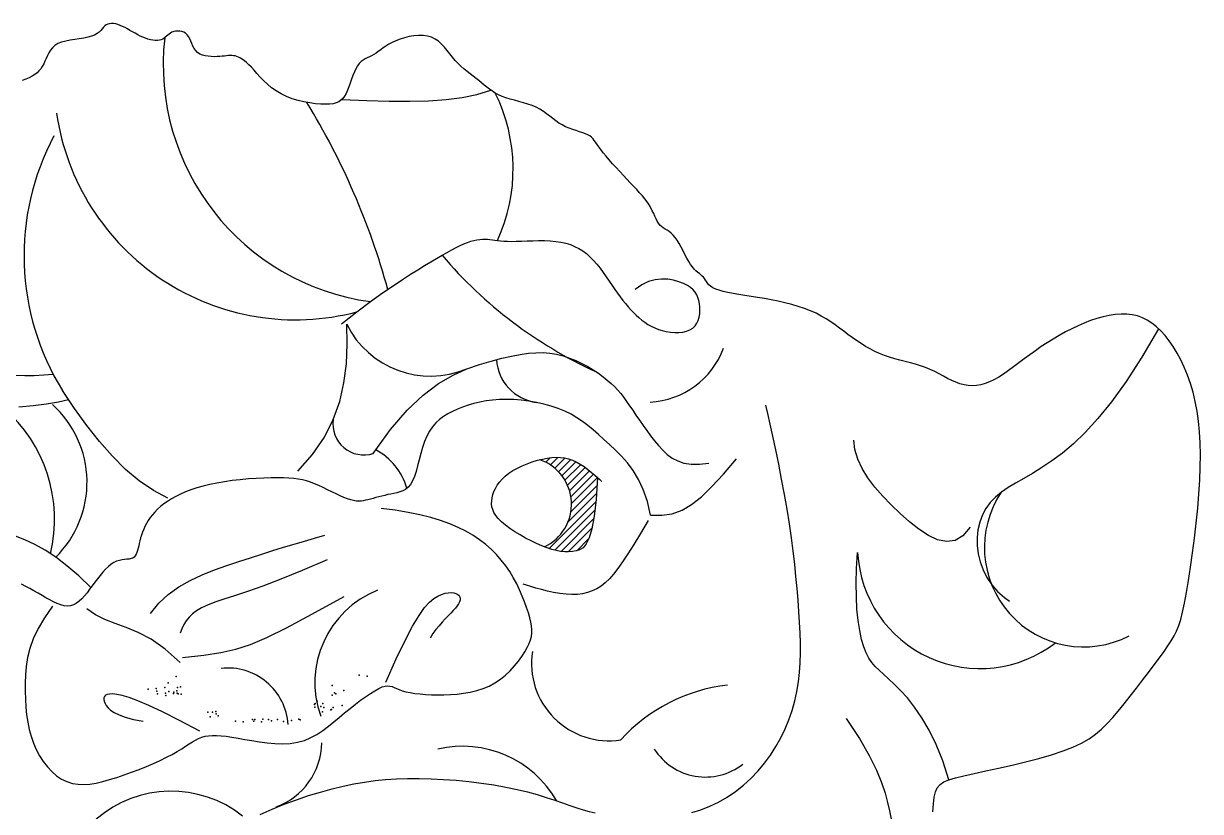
# Model space of a CAD drawing. Extents: x 477 to 1072, y 2734 to 3432.
# Drawn here: x 812.2 to 1026.4, y 3289 to 3432.4 of the extents above; entities that cross this region are included whole.
import ezdxf

# ---------------------------------------------------------------- set-up
doc = ezdxf.new("R2010")
doc.units = 0
doc.header["$LTSCALE"] = 10
doc.header["$MEASUREMENT"] = 0
for name, color, linetype in [('3', 3, 'CONTINUOUS'), ('4', 4, 'CONTINUOUS'), ('7', 7, 'CONTINUOUS'), ('BH', 3, 'CONTINUOUS')]:
    doc.layers.add(name, color=color, linetype=linetype)

msp = doc.modelspace()

# ---------------------------------------------------------------- hatches: boundary and pattern name
at = {"layer": 'BH'}
h = msp.add_hatch(dxfattribs=at)
h.set_pattern_fill('ANSI31', color=256, scale=7.7, style=0)
h.set_pattern_definition([(45, (25416.0957, 20674.3889), (-0.680590277, 0.680590277), [])])
h.paths.add_polyline_path([(907.01, 3337.14), (907.47, 3336.96), (908.34, 3336.68), (909.16, 3336.46), (909.95, 3336.31), (910.69, 3336.23), (911.4, 3336.22), (912.09, 3336.27), (912.76, 3336.39), (913.4, 3336.6), (914.02, 3336.99), (914.6, 3337.68), (915.14, 3338.79), (915.63, 3340.43), (916.05, 3342.73), (916.4, 3345.79), (916.67, 3349.75), (916.16, 3350.2), (915.57, 3350.7), (914.91, 3351.23), (914.21, 3351.74), (913.5, 3352.21), (912.79, 3352.6), (912.09, 3352.92), (911.38, 3353.15), (910.66, 3353.32), (909.92, 3353.41), (909.16, 3353.44), (908.36, 3353.39), (907.52, 3353.29), (906.63, 3353.12), (906.17, 3353, -0.671811)])

# ---------------------------------------------------------------- linework, layer by layer
at = {"layer": '3'}
for points in [[(933.81, 3288.8), (935.47, 3289.28), (937.1, 3289.91), (938.7, 3290.69), (940.26, 3291.59), (941.77, 3292.62), (943.21, 3293.76), (944.58, 3295), (945.87, 3296.34), (947.06, 3297.75), (948.15, 3299.23), (949.14, 3300.77), (950.03, 3302.37), (950.81, 3304), (951.49, 3305.68), (952.07, 3307.38), (952.55, 3309.09), (952.94, 3310.82), (953.22, 3312.54), (953.42, 3314.28), (953.54, 3316.04), (953.59, 3317.82), (953.59, 3319.63), (953.53, 3321.49), (953.43, 3323.4), (953.31, 3325.37), (953.16, 3327.41), (952.98, 3329.53), (952.78, 3331.72), (952.54, 3333.99), (952.26, 3336.35), (951.94, 3338.8), (951.57, 3341.34), (951.15, 3343.97), (950.68, 3346.7), (950.17, 3349.46), (949.64, 3352.19), (949.11, 3354.81), (948.59, 3357.27), (948.1, 3359.49), (947.66, 3361.4), (947.29, 3362.95)], [(835.34, 3324.99), (836.82, 3326.86), (838.54, 3328.46), (840.46, 3329.84), (842.53, 3331.02), (844.71, 3332.04), (846.94, 3332.93), (849.19, 3333.73), (851.4, 3334.46), (853.53, 3335.16), (855.59, 3335.82), (857.59, 3336.46), (859.53, 3337.06), (861.44, 3337.65), (863.31, 3338.2), (865.16, 3338.74), (867.01, 3339.25)], [(867.45, 3334.79), (862.94, 3332.83), (859.05, 3331.25), (855.74, 3329.99), (852.94, 3329), (850.6, 3328.22), (848.65, 3327.59), (847.04, 3327.05), (845.71, 3326.55), (844.6, 3326.04), (843.69, 3325.5), (842.94, 3324.93), (842.32, 3324.32), (841.82, 3323.68), (841.4, 3322.98), (841.03, 3322.23), (840.69, 3321.43)], [(841.14, 3316.97), (845, 3317.43), (848.12, 3317.9), (850.84, 3318.5), (853.51, 3319.37), (856.48, 3320.63), (860.08, 3322.42), (864.66, 3324.87), (870.57, 3328.11)], [(840.69, 3316.08), (837.95, 3318.53), (835.41, 3320.31), (833.06, 3321.57), (830.88, 3322.49), (828.87, 3323.21), (827.02, 3323.91), (825.31, 3324.75), (823.74, 3325.88)], [(855.25, 3288.42), (857.44, 3289.41), (859.66, 3290.31), (861.88, 3291.12), (864.08, 3291.85), (866.25, 3292.5), (868.35, 3293.07), (870.37, 3293.56), (872.34, 3293.98), (874.26, 3294.32), (876.18, 3294.59), (878.1, 3294.79), (880.06, 3294.93), (882.08, 3295), (884.18, 3295), (886.37, 3294.94), (888.64, 3294.82), (890.95, 3294.65), (893.27, 3294.41), (895.56, 3294.13), (897.81, 3293.8), (899.97, 3293.42), (902.02, 3292.99), (903.93, 3292.53), (905.7, 3292.04), (907.34, 3291.53), (908.88, 3291.03), (910.3, 3290.53), (911.63, 3290.07), (912.88, 3289.65), (914.06, 3289.28), (915.17, 3288.98), (916.25, 3288.74)]]:
    msp.add_lwpolyline(points, dxfattribs=at)
for centre, radius, start, end in [((881.18, 3424.95), 43.56, 173.5879, 262.322), ((870.12, 3405.89), 31.18, 335.3982, 26.3598), ((750.27, 3348.68), 133.01, 15.4037, 31.4301), ((861.68, 3422.38), 43.91, 188.2535, 284.7724), ((858.82, 3390.14), 46.52, 152.0441, 211.8092), ((813.22, 3414.02), 45.67, 207.753, 275.5159), ((950.2, 3442.82), 81.18, 220.3822, 245.3552), ((886.25, 3385.21), 17, 206.3887, 292.8954), ((925.5, 3378.5), 15.01, 272.7151, 339.7414), ((906.61, 3371.71), 8.34, 183.4072, 262.6461), ((804.62, 3348.87), 19.14, 314.6091, 47.8822), ((791.16, 3342.19), 26.69, 346.3118, 49.2618), ((874.1, 3359.48), 5.6, 171.4052, 288.1149), ((871.06, 3344.77), 11.3, 15.5718, 62.4023), ((1005.15, 3337.01), 18.08, 146.084, 297.1416), ((986.28, 3337.3), 22.32, 183.0696, 307.8713), ((883.34, 3312.41), 18.12, 111.6909, 199.6863), ((918.74, 3315.94), 14.1, 171.2968, 278.757), ((849.37, 3304.06), 11.02, 3.7813, 96.2872), ((943.85, 3281.18), 31, 96.5774, 137.8111), ((853.84, 3301.71), 12.67, 290.0673, 358.8065), ((892.04, 3281), 19.84, 30.1307, 102.9593), ((936.3, 3306.3), 11.06, 212.6287, 307.8245), ((839.1, 3271.76), 20.9, 51.6062, 130.7785)]:
    msp.add_arc(centre, radius, start, end, dxfattribs=at)
at = {"layer": '4'}
for points in [[(977.67, 3288.91), (977.78, 3290.39), (977.93, 3291.59), (978.16, 3292.55), (978.5, 3293.3), (978.99, 3293.88), (979.68, 3294.35), (980.61, 3294.74), (981.81, 3295.1), (983.33, 3295.47), (985.19, 3295.89), (987.32, 3296.36), (989.65, 3296.87), (992.09, 3297.42), (994.56, 3298.02), (996.99, 3298.64), (999.28, 3299.3), (1001.37, 3299.98), (1003.18, 3300.69), (1004.75, 3301.42), (1006.11, 3302.21), (1007.31, 3303.05), (1008.4, 3303.97), (1009.42, 3304.97), (1010.41, 3306.06), (1011.43, 3307.26), (1012.5, 3308.57), (1013.61, 3309.96), (1014.73, 3311.4), (1015.85, 3312.86), (1016.94, 3314.29), (1017.97, 3315.67), (1018.91, 3316.96), (1019.76, 3318.12), (1020.47, 3319.13), (1021.08, 3320.04), (1021.6, 3320.92), (1022.04, 3321.81), (1022.43, 3322.8), (1022.79, 3323.93), (1023.13, 3325.28), (1023.47, 3326.9), (1023.84, 3328.83), (1024.21, 3331.04), (1024.59, 3333.47), (1024.96, 3336.06), (1025.3, 3338.74), (1025.62, 3341.47), (1025.89, 3344.17), (1026.11, 3346.8), (1026.27, 3349.3), (1026.36, 3351.67), (1026.38, 3353.92), (1026.34, 3356.06), (1026.23, 3358.08), (1026.04, 3360.01), (1025.78, 3361.85), (1025.45, 3363.61), (1025.04, 3365.28), (1024.57, 3366.88), (1024.03, 3368.4), (1023.44, 3369.83), (1022.8, 3371.17), (1022.13, 3372.42), (1021.42, 3373.58), (1020.69, 3374.64), (1019.94, 3375.6), (1019.17, 3376.46), (1018.38, 3377.21), (1017.56, 3377.86), (1016.71, 3378.4), (1015.83, 3378.84), (1014.91, 3379.17), (1013.96, 3379.4), (1012.96, 3379.51), (1011.93, 3379.52), (1010.86, 3379.44), (1009.77, 3379.27), (1008.66, 3379.02), (1007.53, 3378.7), (1006.39, 3378.32), (1005.25, 3377.87), (1004.1, 3377.38), (1002.96, 3376.83), (1001.83, 3376.25), (1000.7, 3375.63), (999.59, 3374.97), (998.49, 3374.29), (997.41, 3373.58), (996.36, 3372.85), (995.33, 3372.1), (994.32, 3371.35), (993.34, 3370.61), (992.38, 3369.9), (991.45, 3369.22), (990.55, 3368.6), (989.67, 3368.04), (988.81, 3367.55), (987.98, 3367.16), (987.18, 3366.86), (986.39, 3366.65), (985.61, 3366.52), (984.85, 3366.48), (984.1, 3366.52), (983.36, 3366.64), (982.62, 3366.84), (981.88, 3367.11), (981.13, 3367.44), (980.38, 3367.81), (979.61, 3368.22), (978.83, 3368.63), (978.02, 3369.04), (977.19, 3369.44), (976.33, 3369.8), (975.44, 3370.11), (974.52, 3370.39), (973.59, 3370.64), (972.64, 3370.87), (971.69, 3371.11), (970.74, 3371.36), (969.8, 3371.64), (968.88, 3371.95), (967.98, 3372.31), (967.11, 3372.72), (966.26, 3373.16), (965.42, 3373.64), (964.61, 3374.15), (963.8, 3374.69), (963.01, 3375.24), (962.23, 3375.81), (961.46, 3376.38), (960.69, 3376.96), (959.9, 3377.53), (959.09, 3378.09), (958.25, 3378.64), (957.36, 3379.16), (956.42, 3379.66), (955.41, 3380.11), (954.33, 3380.53), (953.19, 3380.91), (952, 3381.25), (950.77, 3381.56), (949.53, 3381.84), (948.28, 3382.09), (947.03, 3382.32), (945.8, 3382.54), (944.61, 3382.73), (943.46, 3382.91), (942.37, 3383.09), (941.35, 3383.26), (940.4, 3383.44), (939.55, 3383.63), (938.8, 3383.84), (938.17, 3384.06), (937.66, 3384.31), (937.25, 3384.57), (936.93, 3384.85), (936.68, 3385.14), (936.47, 3385.42), (936.29, 3385.7), (936.11, 3385.97), (935.93, 3386.21), (935.71, 3386.44), (935.46, 3386.65), (935.19, 3386.87), (934.89, 3387.11), (934.58, 3387.38), (934.26, 3387.7), (933.93, 3388.09), (933.59, 3388.55), (933.25, 3389.09), (932.92, 3389.71), (932.58, 3390.37), (932.23, 3391.05), (931.88, 3391.72), (931.53, 3392.37), (931.17, 3392.96), (930.81, 3393.48), (930.43, 3393.9), (930.06, 3394.25), (929.68, 3394.53), (929.31, 3394.77), (928.96, 3394.99), (928.62, 3395.21), (928.31, 3395.45), (928.02, 3395.72), (927.77, 3396.05), (927.54, 3396.44), (927.32, 3396.86), (927.1, 3397.33), (926.88, 3397.82), (926.63, 3398.33), (926.36, 3398.86), (926.05, 3399.4), (925.69, 3399.94), (925.28, 3400.48), (924.82, 3401.03), (924.33, 3401.6), (923.8, 3402.18), (923.23, 3402.78), (922.63, 3403.41), (922.01, 3404.07), (921.36, 3404.75), (920.7, 3405.46), (920.04, 3406.18), (919.39, 3406.89), (918.78, 3407.59), (918.21, 3408.25), (917.69, 3408.88), (917.25, 3409.45), (916.88, 3409.95), (916.58, 3410.4), (916.32, 3410.79), (916.08, 3411.13), (915.84, 3411.43), (915.58, 3411.69), (915.28, 3411.93), (914.91, 3412.14), (914.47, 3412.33), (913.96, 3412.52), (913.39, 3412.71), (912.78, 3412.9), (912.15, 3413.11), (911.5, 3413.35), (910.86, 3413.62), (910.24, 3413.93), (909.65, 3414.29), (909.08, 3414.69), (908.53, 3415.11), (907.97, 3415.55), (907.39, 3415.98), (906.8, 3416.41), (906.16, 3416.8), (905.48, 3417.16), (904.75, 3417.48), (903.97, 3417.75), (903.17, 3417.99), (902.35, 3418.22), (901.54, 3418.43), (900.75, 3418.65), (899.99, 3418.88), (899.29, 3419.14), (898.65, 3419.42), (898.06, 3419.74), (897.52, 3420.08), (897.01, 3420.44), (896.52, 3420.82), (896.04, 3421.21), (895.56, 3421.6), (895.07, 3422.01), (894.55, 3422.41), (894.02, 3422.82), (893.47, 3423.24), (892.91, 3423.68), (892.36, 3424.14), (891.81, 3424.62), (891.28, 3425.13), (890.76, 3425.69), (890.26, 3426.28), (889.78, 3426.89), (889.3, 3427.5), (888.81, 3428.1), (888.29, 3428.65), (887.73, 3429.16), (887.12, 3429.58), (886.45, 3429.9), (885.71, 3430.11), (884.91, 3430.22), (884.07, 3430.23), (883.22, 3430.16), (882.36, 3430.02), (881.52, 3429.81), (880.73, 3429.56), (879.98, 3429.27), (879.31, 3428.96), (878.71, 3428.63), (878.16, 3428.29), (877.66, 3427.95), (877.2, 3427.62), (876.76, 3427.31), (876.35, 3427.02), (875.94, 3426.76), (875.54, 3426.54), (875.14, 3426.35), (874.74, 3426.16), (874.36, 3425.97), (873.99, 3425.74), (873.63, 3425.46), (873.29, 3425.12), (872.98, 3424.7), (872.69, 3424.18), (872.42, 3423.59), (872.16, 3422.94), (871.91, 3422.25), (871.67, 3421.56), (871.43, 3420.89), (871.18, 3420.25), (870.91, 3419.68), (870.63, 3419.18), (870.32, 3418.76), (869.97, 3418.42), (869.57, 3418.15), (869.09, 3417.95), (868.54, 3417.81), (867.89, 3417.73), (867.14, 3417.7), (866.28, 3417.73), (865.32, 3417.81), (864.3, 3417.94), (863.24, 3418.14), (862.16, 3418.4), (861.08, 3418.72), (860.04, 3419.12), (859.06, 3419.59), (858.16, 3420.12), (857.34, 3420.72), (856.58, 3421.35), (855.9, 3422.01), (855.27, 3422.66), (854.69, 3423.29), (854.16, 3423.89), (853.67, 3424.43), (853.22, 3424.9), (852.79, 3425.29), (852.4, 3425.63), (852.02, 3425.9), (851.67, 3426.12), (851.34, 3426.28), (851.02, 3426.41), (850.71, 3426.49), (850.41, 3426.54), (850.11, 3426.57), (849.81, 3426.57), (849.49, 3426.55), (849.15, 3426.52), (848.78, 3426.48), (848.37, 3426.44), (847.93, 3426.4), (847.43, 3426.38), (846.9, 3426.36), (846.36, 3426.38), (845.81, 3426.43), (845.27, 3426.52), (844.76, 3426.66), (844.29, 3426.85), (843.89, 3427.12), (843.55, 3427.46), (843.28, 3427.85), (843.04, 3428.29), (842.84, 3428.74), (842.65, 3429.19), (842.46, 3429.62), (842.25, 3430.01), (842, 3430.35), (841.71, 3430.62), (841.38, 3430.81), (841.02, 3430.94), (840.64, 3431.01), (840.26, 3431.03), (839.89, 3430.99), (839.54, 3430.92), (839.22, 3430.8), (838.93, 3430.65), (838.68, 3430.48), (838.45, 3430.29), (838.23, 3430.09), (838.01, 3429.9), (837.78, 3429.73), (837.53, 3429.57), (837.24, 3429.45), (836.92, 3429.37), (836.56, 3429.33), (836.17, 3429.34), (835.75, 3429.38), (835.31, 3429.45), (834.85, 3429.57), (834.39, 3429.72), (833.92, 3429.9), (833.45, 3430.12), (832.98, 3430.36), (832.51, 3430.62), (832.04, 3430.89), (831.58, 3431.16), (831.13, 3431.42), (830.68, 3431.66), (830.24, 3431.88), (829.8, 3432.06), (829.38, 3432.21), (828.98, 3432.32), (828.59, 3432.38), (828.22, 3432.4), (827.88, 3432.37), (827.56, 3432.28), (827.27, 3432.15), (827.02, 3431.95), (826.78, 3431.71), (826.53, 3431.44), (826.26, 3431.15), (825.95, 3430.85), (825.58, 3430.57), (825.13, 3430.31), (824.58, 3430.08), (823.92, 3429.9), (823.17, 3429.76), (822.36, 3429.63), (821.53, 3429.51), (820.69, 3429.37), (819.88, 3429.21), (819.13, 3429), (818.47, 3428.74), (817.92, 3428.4), (817.47, 3428), (817.11, 3427.55), (816.8, 3427.07), (816.54, 3426.56), (816.32, 3426.05), (816.1, 3425.54), (815.87, 3425.06), (815.62, 3424.6), (815.34, 3424.18), (815.02, 3423.79), (814.66, 3423.43), (814.24, 3423.1), (813.77, 3422.8), (813.24, 3422.53), (812.64, 3422.28), (811.96, 3422.05)], [(1018.77, 3376.83), (1015.7, 3371.64), (1012.84, 3367.24), (1010.19, 3363.55), (1007.72, 3360.49), (1005.43, 3357.96), (1003.28, 3355.89), (1001.26, 3354.19), (999.35, 3352.78), (997.54, 3351.57), (995.83, 3350.52), (994.23, 3349.59), (992.74, 3348.74), (991.38, 3347.92), (990.15, 3347.09), (989.06, 3346.21), (988.11, 3345.24), (987.32, 3344.14), (986.69, 3342.94), (986.22, 3341.63), (985.9, 3340.25), (985.75, 3338.82), (985.77, 3337.36), (985.95, 3335.88), (986.3, 3334.4), (986.82, 3332.95), (987.51, 3331.55), (988.39, 3330.23), (989.46, 3329), (990.72, 3327.9), (991.66, 3327.27)], [(875.84, 3354.16), (878.98, 3358.53), (882.01, 3362.03), (884.93, 3364.77), (887.72, 3366.86), (890.37, 3368.42), (892.86, 3369.55), (895.18, 3370.36), (897.31, 3370.97), (899.25, 3371.47), (901.01, 3371.87), (902.61, 3372.17), (904.09, 3372.38), (905.46, 3372.48), (906.76, 3372.49), (907.99, 3372.39), (909.2, 3372.19), (910.39, 3371.89), (911.57, 3371.5), (912.71, 3371.04), (913.82, 3370.52), (914.88, 3369.95), (915.88, 3369.35), (916.81, 3368.73), (917.67, 3368.11), (918.43, 3367.51), (919.12, 3366.9), (919.75, 3366.3), (920.33, 3365.67), (920.88, 3365.03), (921.42, 3364.34), (921.95, 3363.62), (922.49, 3362.84), (923.07, 3362.01), (923.66, 3361.12), (924.29, 3360.2), (924.94, 3359.26), (925.61, 3358.32), (926.31, 3357.37), (927.03, 3356.46), (927.77, 3355.57), (928.54, 3354.74), (929.35, 3353.98), (930.25, 3353.31), (931.25, 3352.78), (932.39, 3352.39), (933.69, 3352.18), (935.19, 3352.17), (936.91, 3352.38)], [(838.46, 3346.02), (835.83, 3347.39), (833.27, 3349.14), (830.79, 3351.24), (828.37, 3353.65), (826.02, 3356.33), (823.73, 3359.24), (821.48, 3362.35), (819.29, 3365.62)], [(926.32, 3342.9), (925.73, 3345.39), (924.98, 3347.55), (924.11, 3349.41), (923.13, 3351.02), (922.09, 3352.42), (921.01, 3353.64), (919.92, 3354.74), (918.85, 3355.75), (917.83, 3356.7), (916.85, 3357.59), (915.88, 3358.44), (914.91, 3359.24), (913.93, 3359.97), (912.91, 3360.65), (911.85, 3361.27), (910.71, 3361.83), (909.51, 3362.33), (908.23, 3362.77), (906.9, 3363.14), (905.54, 3363.44), (904.16, 3363.68), (902.78, 3363.85), (901.42, 3363.95), (900.09, 3363.99), (898.8, 3363.95), (897.56, 3363.86), (896.37, 3363.7), (895.24, 3363.49), (894.14, 3363.23), (893.1, 3362.92), (892.11, 3362.58), (891.17, 3362.21), (890.27, 3361.8), (889.43, 3361.36), (888.64, 3360.86), (887.9, 3360.31), (887.23, 3359.69), (886.62, 3358.99), (886.07, 3358.2), (885.59, 3357.3), (885.18, 3356.31), (884.82, 3355.23), (884.5, 3354.12), (884.21, 3353), (883.92, 3351.9), (883.64, 3350.87), (883.33, 3349.94), (882.99, 3349.14), (882.6, 3348.49), (882.18, 3347.99), (881.71, 3347.61), (881.21, 3347.33), (880.69, 3347.13), (880.16, 3346.98), (879.61, 3346.87), (879.05, 3346.76), (878.49, 3346.64), (877.94, 3346.51), (877.39, 3346.38), (876.86, 3346.24), (876.33, 3346.1), (875.83, 3345.97), (875.35, 3345.84), (874.89, 3345.72), (874.45, 3345.62), (874.03, 3345.53), (873.62, 3345.48), (873.2, 3345.46), (872.75, 3345.48), (872.27, 3345.55), (871.75, 3345.68), (871.17, 3345.87), (870.52, 3346.12), (869.82, 3346.43), (869.08, 3346.78), (868.3, 3347.16), (867.51, 3347.54), (866.71, 3347.93), (865.92, 3348.29), (865.15, 3348.62), (864.41, 3348.9), (863.69, 3349.13), (862.95, 3349.33), (862.2, 3349.48), (861.39, 3349.59), (860.51, 3349.67), (859.54, 3349.72), (858.46, 3349.73), (857.26, 3349.72), (855.95, 3349.67), (854.56, 3349.6), (853.12, 3349.5), (851.65, 3349.36), (850.19, 3349.2), (848.76, 3349), (847.38, 3348.76), (846.09, 3348.5), (844.87, 3348.2), (843.74, 3347.87), (842.67, 3347.51), (841.69, 3347.13), (840.77, 3346.73), (839.92, 3346.31), (839.13, 3345.87), (838.41, 3345.42), (837.75, 3344.95), (837.15, 3344.47), (836.6, 3343.98), (836.1, 3343.48), (835.65, 3342.98), (835.25, 3342.46), (834.9, 3341.93), (834.58, 3341.4), (834.31, 3340.86), (834.07, 3340.33), (833.86, 3339.8), (833.67, 3339.27), (833.52, 3338.76), (833.38, 3338.26), (833.26, 3337.77), (833.16, 3337.31), (833.05, 3336.88), (832.95, 3336.47), (832.83, 3336.1), (832.7, 3335.78), (832.53, 3335.5), (832.32, 3335.27), (832.07, 3335.1), (831.77, 3334.99), (831.41, 3334.92), (831.02, 3334.87), (830.59, 3334.83), (830.13, 3334.77), (829.65, 3334.67), (829.15, 3334.52), (828.65, 3334.28), (828.15, 3333.96), (827.65, 3333.55), (827.15, 3333.07), (826.66, 3332.53), (826.16, 3331.94), (825.67, 3331.33), (825.19, 3330.69), (824.71, 3330.05), (824.24, 3329.42), (823.77, 3328.8), (823.3, 3328.23), (822.83, 3327.7), (822.34, 3327.24), (821.84, 3326.87), (821.32, 3326.58), (820.77, 3326.41), (820.2, 3326.36), (819.61, 3326.42), (818.98, 3326.57), (818.34, 3326.81), (817.67, 3327.11), (816.99, 3327.47), (816.29, 3327.86), (815.57, 3328.27), (814.84, 3328.69), (814.1, 3329.11), (813.35, 3329.53), (812.6, 3329.93), (811.85, 3330.32)], [(926.32, 3342.9), (928.39, 3342.88), (930.27, 3343.18), (932.05, 3343.83), (933.79, 3344.85), (935.58, 3346.26), (937.49, 3348.1), (939.58, 3350.38), (941.93, 3353.15)], [(817.5, 3326.33), (816.01, 3324.23), (814.85, 3322.26), (813.98, 3320.4), (813.37, 3318.65), (812.95, 3316.98), (812.7, 3315.38), (812.57, 3313.84), (812.52, 3312.33), (812.51, 3310.85), (812.54, 3309.4), (812.62, 3307.98), (812.76, 3306.59), (812.96, 3305.24), (813.23, 3303.92), (813.58, 3302.65), (814.01, 3301.42), (814.52, 3300.23), (815.13, 3299.1), (815.8, 3298.05), (816.55, 3297.09), (817.36, 3296.23), (818.23, 3295.48), (819.14, 3294.87), (820.1, 3294.4), (821.1, 3294.09), (822.13, 3293.92), (823.19, 3293.89), (824.3, 3293.97), (825.45, 3294.15), (826.65, 3294.43), (827.88, 3294.77), (829.17, 3295.18), (830.5, 3295.63), (831.86, 3296.12), (833.22, 3296.64), (834.56, 3297.18), (835.86, 3297.73), (837.09, 3298.28), (838.24, 3298.83), (839.28, 3299.37), (840.19, 3299.89), (840.99, 3300.38), (841.7, 3300.84), (842.35, 3301.27), (842.94, 3301.65), (843.5, 3301.98), (844.06, 3302.27), (844.63, 3302.49), (845.24, 3302.66), (845.88, 3302.76), (846.59, 3302.81), (847.35, 3302.8), (848.19, 3302.75), (849.11, 3302.65), (850.13, 3302.5), (851.24, 3302.32), (852.46, 3302.1), (853.77, 3301.87), (855.14, 3301.64), (856.54, 3301.46), (857.96, 3301.34), (859.38, 3301.3), (860.75, 3301.37), (862.07, 3301.57), (863.32, 3301.92), (864.49, 3302.41), (865.6, 3303.01), (866.66, 3303.71), (867.69, 3304.47), (868.68, 3305.27), (869.66, 3306.1), (870.64, 3306.92), (871.62, 3307.72), (872.59, 3308.49), (873.54, 3309.21), (874.46, 3309.87), (875.32, 3310.45), (876.12, 3310.95), (876.85, 3311.34), (877.49, 3311.63), (878.02, 3311.79), (878.48, 3311.84), (878.89, 3311.81), (879.28, 3311.71), (879.67, 3311.55), (880.09, 3311.36), (880.57, 3311.16), (881.13, 3310.96), (881.8, 3310.77), (882.56, 3310.61), (883.42, 3310.47), (884.36, 3310.36), (885.37, 3310.28), (886.44, 3310.23), (887.55, 3310.2), (888.71, 3310.21), (889.89, 3310.26), (891.09, 3310.35), (892.3, 3310.5), (893.49, 3310.71), (894.68, 3310.99), (895.83, 3311.35), (896.94, 3311.81), (898, 3312.37), (899, 3313.03), (899.93, 3313.78), (900.79, 3314.6), (901.58, 3315.46), (902.28, 3316.33), (902.9, 3317.2), (903.44, 3318.04), (903.87, 3318.83), (904.22, 3319.55), (904.47, 3320.21), (904.63, 3320.84), (904.71, 3321.46), (904.71, 3322.08), (904.65, 3322.74), (904.51, 3323.46), (904.32, 3324.25), (904.07, 3325.13), (903.76, 3326.09), (903.4, 3327.12), (902.97, 3328.19), (902.49, 3329.3), (901.95, 3330.42), (901.34, 3331.54), (900.68, 3332.64), (899.95, 3333.71), (899.15, 3334.74), (898.28, 3335.73), (897.34, 3336.68), (896.31, 3337.58), (895.19, 3338.44), (893.99, 3339.24), (892.69, 3339.99), (891.28, 3340.69), (889.76, 3341.33), (888.1, 3341.92), (886.3, 3342.46), (884.33, 3342.95), (882.18, 3343.4), (879.83, 3343.8), (877.26, 3344.15)], [(925.88, 3341.92), (924.47, 3339.59), (923.24, 3337.58), (922.17, 3335.86), (921.22, 3334.41), (920.36, 3333.19), (919.57, 3332.17), (918.82, 3331.31), (918.07, 3330.6), (917.31, 3330), (916.52, 3329.5), (915.7, 3329.11), (914.84, 3328.81), (913.94, 3328.6), (912.99, 3328.49), (911.99, 3328.46), (910.93, 3328.52), (909.82, 3328.65), (908.68, 3328.85), (907.54, 3329.09), (906.45, 3329.36), (905.42, 3329.64), (904.51, 3329.9), (903.73, 3330.14), (903.13, 3330.34)], [(980.61, 3294.74), (979.51, 3298.16), (978.31, 3301.15), (977.03, 3303.77), (975.7, 3306.03), (974.37, 3307.98), (973.06, 3309.63), (971.81, 3311.02), (970.66, 3312.17), (969.63, 3313.14), (968.71, 3313.95), (967.91, 3314.68), (967.19, 3315.37), (966.57, 3316.09), (966.02, 3316.89), (965.53, 3317.82), (965.1, 3318.94), (964.7, 3320.3), (964.37, 3321.9), (964.09, 3323.73), (963.88, 3325.79), (963.76, 3328.06), (963.73, 3330.55), (963.81, 3333.23), (963.99, 3336.11)]]:
    msp.add_lwpolyline(points, dxfattribs=at)
msp.add_arc((903.35, 3344.9), 8.58, 295.2376, 70.8122, dxfattribs=at)
at = {"layer": '7'}
for points in [[(870.15, 3418.59), (874.65, 3418.39), (878.75, 3418.27), (882.5, 3418.24), (885.93, 3418.34), (889.09, 3418.56), (892, 3418.95), (894.71, 3419.5), (897.27, 3420.26)], [(870.05, 3377.76), (872.88, 3379.93), (875.36, 3381.78), (877.55, 3383.35), (879.47, 3384.68), (881.15, 3385.8), (882.65, 3386.76), (883.99, 3387.59), (885.2, 3388.34), (886.33, 3389.02), (887.38, 3389.65), (888.36, 3390.23), (889.27, 3390.75), (890.12, 3391.22), (890.91, 3391.64), (891.65, 3392), (892.34, 3392.31), (892.98, 3392.56), (893.59, 3392.76), (894.17, 3392.91), (894.71, 3393.02), (895.23, 3393.09), (895.72, 3393.13), (896.19, 3393.14), (896.64, 3393.12), (897.09, 3393.09), (897.53, 3393.03), (897.98, 3392.97), (898.47, 3392.91), (899.01, 3392.85), (899.6, 3392.8), (900.27, 3392.76), (901.03, 3392.75), (901.88, 3392.76), (902.82, 3392.79), (903.83, 3392.83), (904.87, 3392.86), (905.94, 3392.88), (907, 3392.88), (908.05, 3392.84), (909.05, 3392.75), (909.99, 3392.61), (910.88, 3392.41), (911.72, 3392.16), (912.5, 3391.84), (913.25, 3391.46), (913.96, 3391.02), (914.64, 3390.51), (915.29, 3389.93), (915.92, 3389.29), (916.53, 3388.59), (917.12, 3387.84), (917.69, 3387.07), (918.25, 3386.29), (918.79, 3385.51), (919.31, 3384.74), (919.82, 3383.99), (920.32, 3383.29), (920.8, 3382.63), (921.28, 3382), (921.75, 3381.41), (922.23, 3380.84), (922.7, 3380.31), (923.19, 3379.8), (923.68, 3379.32), (924.19, 3378.86), (924.72, 3378.42), (925.27, 3378.01), (925.84, 3377.63), (926.44, 3377.29), (927.07, 3376.98), (927.73, 3376.72), (928.44, 3376.5), (929.18, 3376.33), (929.94, 3376.21), (930.72, 3376.16), (931.47, 3376.16), (932.2, 3376.24), (932.88, 3376.39), (933.49, 3376.63), (934.01, 3376.94), (934.43, 3377.35), (934.76, 3377.83), (935, 3378.37), (935.16, 3378.95), (935.25, 3379.56), (935.28, 3380.18), (935.26, 3380.8), (935.2, 3381.4), (935.09, 3381.96), (934.94, 3382.5), (934.73, 3383), (934.44, 3383.47), (934.07, 3383.91), (933.6, 3384.32), (933.01, 3384.71), (932.3, 3385.07), (931.45, 3385.4), (930.49, 3385.67), (929.43, 3385.84), (928.31, 3385.88), (927.13, 3385.75), (925.93, 3385.42), (924.72, 3384.85), (923.53, 3383.99)], [(862.1, 3350.92), (864.81, 3353.97), (866.95, 3357.1), (868.57, 3360.32), (869.74, 3363.62), (870.51, 3367), (870.95, 3370.47), (871.1, 3374.02), (871.02, 3377.65)], [(811.38, 3362.64), (813.98, 3362.87), (816.4, 3363.16), (818.57, 3363.52), (820.39, 3363.99)], [(984.48, 3340.73), (983.17, 3339.15), (981.73, 3338.31), (980.18, 3338.1), (978.55, 3338.44), (976.87, 3339.21), (975.16, 3340.33), (973.45, 3341.7), (971.76, 3343.2), (970.12, 3344.77), (968.56, 3346.38), (967.13, 3348.03), (965.87, 3349.7), (964.82, 3351.4), (964.02, 3353.12), (963.51, 3354.84), (963.33, 3356.57)], [(916.67, 3349.75), (916.4, 3345.79), (916.05, 3342.73), (915.63, 3340.43), (915.14, 3338.79), (914.6, 3337.68), (914.02, 3336.99), (913.4, 3336.6), (912.76, 3336.39), (912.09, 3336.27), (911.4, 3336.22), (910.69, 3336.23), (909.95, 3336.31), (909.16, 3336.46), (908.34, 3336.68), (907.47, 3336.96), (906.55, 3337.32), (905.58, 3337.74), (904.57, 3338.22), (903.56, 3338.75), (902.56, 3339.32), (901.6, 3339.9), (900.71, 3340.5), (899.89, 3341.11), (899.19, 3341.7), (898.61, 3342.28), (898.16, 3342.83), (897.82, 3343.38), (897.58, 3343.92), (897.44, 3344.45), (897.38, 3344.99), (897.4, 3345.53), (897.48, 3346.08), (897.62, 3346.65), (897.82, 3347.22), (898.09, 3347.79), (898.42, 3348.37), (898.83, 3348.93), (899.31, 3349.49), (899.88, 3350.02), (900.53, 3350.54), (901.27, 3351.03), (902.08, 3351.48), (902.95, 3351.9), (903.85, 3352.27), (904.78, 3352.61), (905.71, 3352.89), (906.63, 3353.12), (907.52, 3353.29), (908.36, 3353.39), (909.16, 3353.44), (909.92, 3353.41), (910.66, 3353.32), (911.38, 3353.15), (912.09, 3352.92), (912.79, 3352.6), (913.5, 3352.21), (914.21, 3351.74), (914.91, 3351.23), (915.57, 3350.7), (916.16, 3350.2), (916.67, 3349.75), (917.06, 3349.38), (917.31, 3349.14), (917.4, 3349.05)], [(824.48, 3329.73), (822.24, 3331.88), (820.1, 3333.7), (818.06, 3335.24), (816.12, 3336.51), (814.25, 3337.55), (812.46, 3338.39), (810.73, 3339.06)], [(878.15, 3312.52), (880.02, 3316.73), (881.63, 3320.09), (883, 3322.7), (884.18, 3324.67), (885.2, 3326.09), (886.09, 3327.08), (886.88, 3327.75), (887.59, 3328.19), (888.27, 3328.49), (888.91, 3328.69), (889.5, 3328.79), (890.03, 3328.81), (890.5, 3328.75), (890.9, 3328.63), (891.22, 3328.47), (891.46, 3328.26), (891.61, 3328.02), (891.67, 3327.76), (891.65, 3327.46), (891.55, 3327.14), (891.38, 3326.79), (891.13, 3326.41), (890.81, 3325.99), (890.42, 3325.55), (889.97, 3325.07), (889.48, 3324.56), (888.94, 3324.01), (888.38, 3323.42), (887.82, 3322.78), (887.25, 3322.09), (886.7, 3321.34), (886.18, 3320.54)], [(844.26, 3303.6), (840.58, 3305.56), (837.52, 3307.09), (835.02, 3308.27), (833, 3309.13), (831.41, 3309.72), (830.16, 3310.09), (829.21, 3310.29), (828.46, 3310.36), (827.88, 3310.35), (827.44, 3310.27), (827.12, 3310.13), (826.92, 3309.93), (826.83, 3309.67), (826.82, 3309.37), (826.9, 3309.03), (827.05, 3308.65), (827.27, 3308.25), (827.59, 3307.83), (828.05, 3307.4), (828.7, 3306.97), (829.58, 3306.54), (830.73, 3306.13), (832.19, 3305.74), (834, 3305.39)], [(961.93, 3305.89), (964.31, 3302.24), (966.12, 3299.14), (967.43, 3296.5), (968.36, 3294.25), (969, 3292.32), (969.44, 3290.62), (969.78, 3289.07), (970.11, 3287.6), (970.53, 3286.15), (971.03, 3284.75), (971.64, 3283.44), (972.35, 3282.27), (973.17, 3281.27), (974.11, 3280.51), (975.17, 3280.02), (976.36, 3279.84)]]:
    msp.add_lwpolyline(points, dxfattribs=at)
for p in [(840, 3313.53), (873.29, 3313.78), (874.73, 3313.63), (834.91, 3311.22), (836.35, 3311.37), (837.89, 3311.52), (838.53, 3312.38), (840.2, 3311.55), (840.75, 3311.64), (868.39, 3311.89), (836.44, 3310.89), (836.58, 3310.39), (838.02, 3310.53), (838.11, 3310.06), (838.67, 3310.8), (838.67, 3310.8), (839.48, 3310.45), (839.56, 3310.68), (840.1, 3310.95), (840.1, 3310.95), (840.19, 3310.48), (840.19, 3310.48), (840.34, 3310.39), (840.91, 3310.3), (868.39, 3310.17), (868.81, 3310.58), (869.02, 3310.38), (870.48, 3311), (845.76, 3307.05), (846.6, 3307.05), (847.2, 3307.2), (865.15, 3308.45), (865.24, 3307.97), (865.25, 3308.63), (865.66, 3309.05), (866.3, 3308.08), (866.61, 3307.11), (866.7, 3308.6), (866.87, 3307.87), (868.12, 3307.45), (868.28, 3307.53), (868.54, 3307.87), (870.21, 3308.29), (846.18, 3306.21), (847.29, 3306.72), (847.62, 3306.36), (850.75, 3305.44), (852.19, 3305.29), (853.86, 3305.71), (854.09, 3305.44), (854.27, 3305.71), (855.53, 3305.29), (855.78, 3305.8), (856.78, 3305.71), (857.31, 3305.47), (858.45, 3305.71), (859.54, 3305.38), (860.98, 3305.53), (862.28, 3305.79), (862.53, 3305.68)]:
    msp.add_point(p, dxfattribs=at)

doc.saveas('drawing.dxf')
